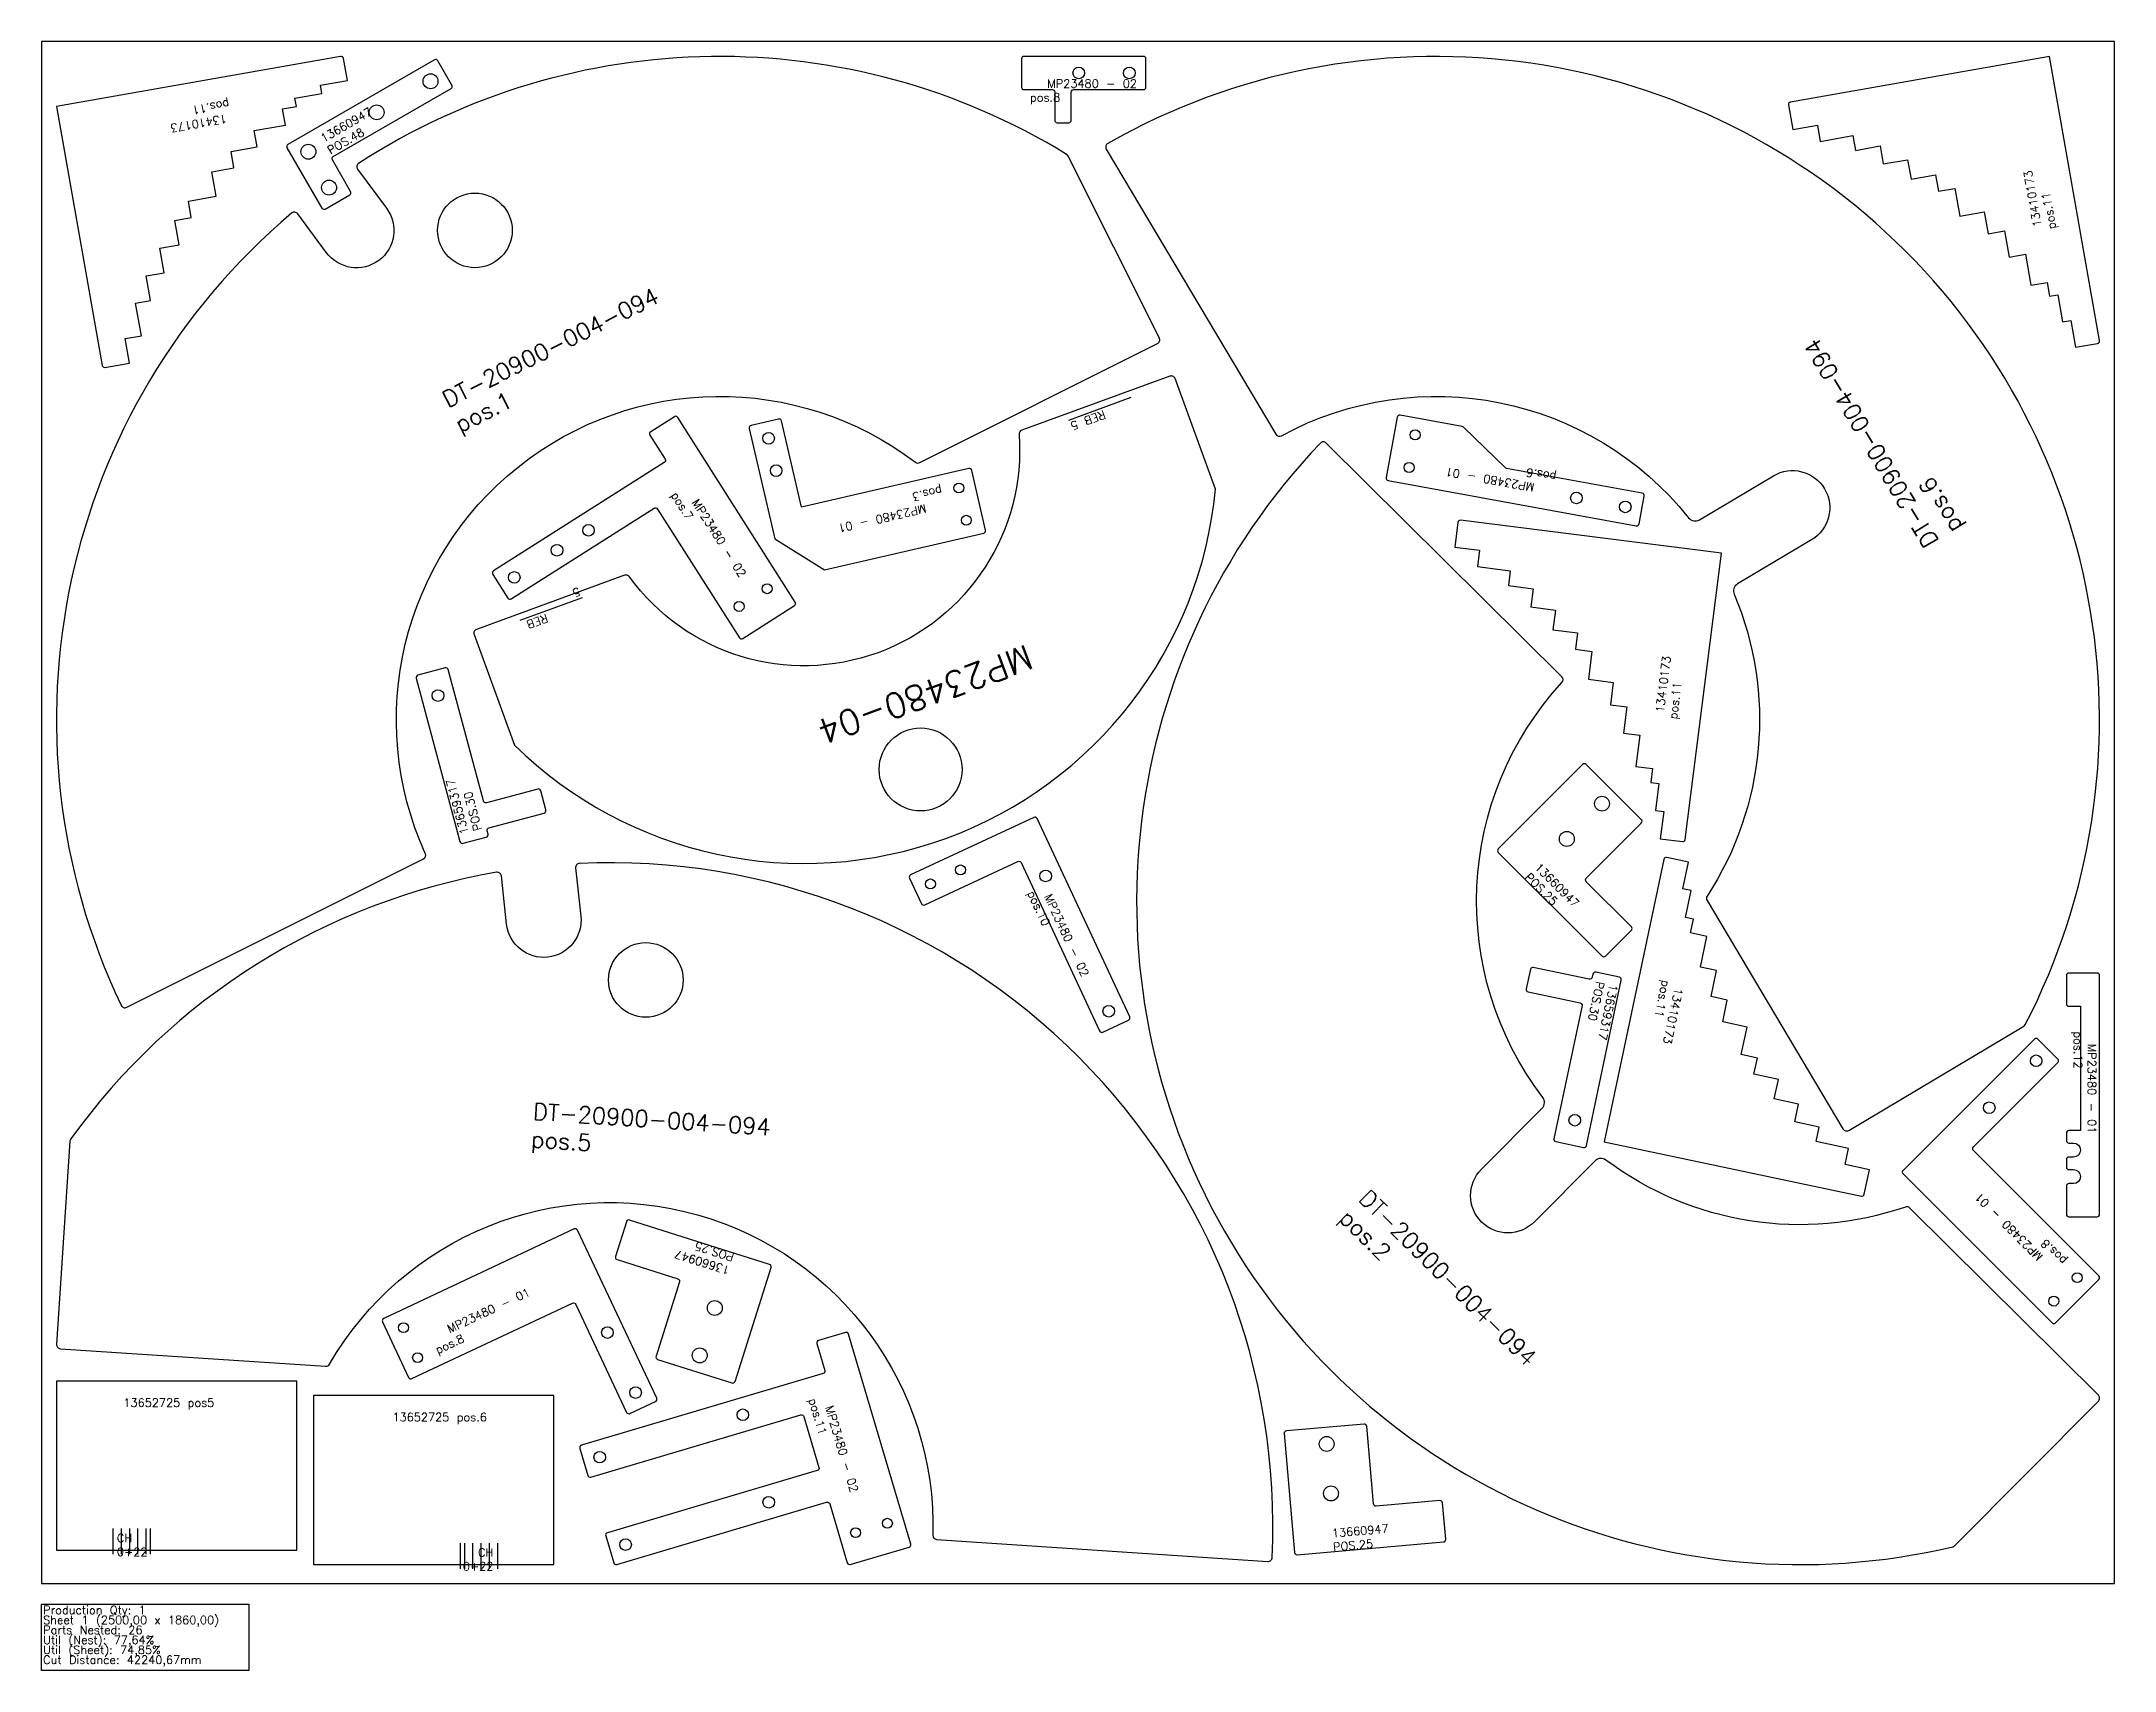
# Model space of a CAD drawing. Header units: millimetres. Extents: x 0 to 2500, y -105 to 1860.
import ezdxf

# ---------------------------------------------------------------- set-up
doc = ezdxf.new("R2010")
doc.units = ezdxf.units.MM
for name, color, linetype in [('13410173', 7, 'Continuous'), ('13660947v0', 7, 'Continuous'), ('Chanfro', 7, 'Continuous'), ('DT-20900-004-094', 7, 'Continuous'), ('MP23480 - 01', 7, 'Continuous'), ('MP23480 - 02', 7, 'Continuous'), ('MP23480-04', 7, 'Continuous'), ('Rebaixo', 7, 'Continuous'), ('sheet', 24, 'Continuous'), ('Stats', 7, 'Continuous'), ('Texto', 7, 'Continuous')]:
    doc.layers.add(name, color=color, linetype=linetype)
doc.styles.get("Standard").update_dxf_attribs({"font": 'txt.shx'})

msp = doc.modelspace()

# ---------------------------------------------------------------- linework, layer by layer
at = {"color": 2}
for points in [[(96.1, 697.4, 0.419751), (102.8, 695), (460.6, 874.1, 0.403132), (462.9, 880.7, -0.778662), (1053.9, 1352.5, 0.285813), (1059.2, 1352), (1345.9, 1495.5, 0.414214), (1348.1, 1502.2), (1238.2, 1721.8, 0.140055), (1236.3, 1723.8, 0.289124), (382.5, 1712.9, 0.432769), (381.3, 1705.8), (416.1, 1658.8, -0.999999), (343.8, 1605.2), (309, 1652.1, 0.432769), (301.7, 1652.9, 0.340978)], [(608.3, 933), (602.1, 956.2, 0.414214), (598.5, 958.3), (536.6, 941.7, -0.414214), (533, 943.9), (490.5, 1102.3, 0.414214), (486.8, 1104.4), (454, 1095.6, 0.414214), (451.9, 1091.9), (504.7, 894.9, 0.414214), (508.4, 892.8), (536.4, 900.3, 0.414214), (538.5, 903.9), (537.5, 907.8, -0.414214), (539.6, 911.5), (606.2, 929.3, 0.414214)], [(1795.5, 740.8), (1790.6, 717.3, 0.414214), (1792.9, 713.7), (1855.5, 700.5, -0.414214), (1857.8, 697), (1824, 536.5, 0.414214), (1826.3, 533), (1859.6, 525.9, 0.414214), (1863.1, 528.2), (1905.2, 727.9, 0.414214), (1902.9, 731.4), (1874.6, 737.4, 0.414214), (1871, 735.1), (1870.2, 731.2, -0.414214), (1866.6, 728.9), (1799.1, 743.1, 0.414214)]]:
    msp.add_lwpolyline(points, format="xyb", close=True, dxfattribs=at)
for points in [[(18, 40.2), (308, 40.2), (308, 244.2), (18, 244.2)], [(618, 22.8), (618, 226.8), (328, 226.8), (328, 22.8)]]:
    msp.add_lwpolyline(points, close=True, dxfattribs=at)
for centre, radius in [((522.7, 1632.1), 45), ((478.2, 1071), 7), ((1849.1, 558.8), 7)]:
    msp.add_circle(centre, radius, dxfattribs=at)
at = {"layer": '13410173', "color": 2}
for points in [[(18, 1781.5), (73.1, 1469.3, 0.414214), (76.5, 1466.9), (106.1, 1472.1), (100.9, 1501.6), (120.6, 1505.1), (113.6, 1544.5), (131.4, 1547.6), (126.1, 1577.2), (147.8, 1581), (142.6, 1610.5), (166.2, 1614.7), (161, 1644.2), (180.7, 1647.7), (177.2, 1667.4), (210.7, 1673.3), (205.5, 1702.8), (232.1, 1707.5), (228.6, 1727.2), (260.2, 1732.8), (256.7, 1752.5), (294.1, 1759.1), (290.6, 1778.8), (307.4, 1781.7), (305.6, 1791.6), (338.1, 1797.3), (336.4, 1807.2), (368.9, 1812.9), (364.2, 1839.5, 0.414214), (360.7, 1841.9)], [(2421.5, 1842), (2109.3, 1786.9, 0.414214), (2106.9, 1783.5), (2112.1, 1753.9), (2141.6, 1759.1), (2145.1, 1739.4), (2184.5, 1746.4), (2187.6, 1728.6), (2217.2, 1733.9), (2221, 1712.2), (2250.5, 1717.4), (2254.7, 1693.8), (2284.2, 1699), (2287.7, 1679.3), (2307.4, 1682.8), (2313.3, 1649.3), (2342.8, 1654.5), (2347.5, 1627.9), (2367.2, 1631.4), (2372.8, 1599.8), (2392.5, 1603.3), (2399.1, 1565.9), (2418.8, 1569.4), (2421.7, 1552.6), (2431.6, 1554.4), (2437.3, 1521.9), (2447.2, 1523.6), (2452.9, 1491.1), (2479.5, 1495.8, 0.414214), (2481.9, 1499.3)], [(2025.9, 1242.7), (1711.4, 1282.4, 0.414214), (1708.1, 1279.8), (1704.3, 1250.1), (1734.1, 1246.3), (1731.6, 1226.5), (1771.2, 1221.5), (1769, 1203.6), (1798.8, 1199.8), (1796, 1178), (1825.8, 1174.2), (1822.7, 1150.4), (1852.5, 1146.7), (1850, 1126.8), (1869.8, 1124.3), (1865.6, 1090.6), (1895.3, 1086.8), (1892, 1060), (1911.8, 1057.5), (1907.8, 1025.8), (1927.6, 1023.3), (1922.9, 985.6), (1942.7, 983.1), (1940.6, 966.2), (1950.5, 964.9), (1946.3, 932.2), (1956.3, 931), (1952.1, 898.2), (1978.9, 894.8, 0.414214), (1982.3, 897.4)], [(1884.5, 532.8), (2194.7, 467.3, 0.414214), (2198.2, 469.6), (2204.4, 499), (2175.1, 505.2), (2179.2, 524.7), (2140.1, 533), (2143.8, 550.6), (2114.4, 556.8), (2119, 578.3), (2089.6, 584.5), (2094.6, 608), (2065.2, 614.2), (2069.4, 633.8), (2049.8, 637.9), (2056.8, 671.2), (2027.5, 677.4), (2033, 703.8), (2013.5, 707.9), (2020.1, 739.2), (2000.5, 743.4), (2008.3, 780.5), (1988.8, 784.7), (1992.3, 801.3), (1982.5, 803.4), (1989.3, 835.7), (1979.5, 837.7), (1986.3, 870), (1959.9, 875.6, 0.414214), (1956.4, 873.3)]]:
    msp.add_lwpolyline(points, format="xyb", close=True, dxfattribs=at)
at = {"layer": '13660947v0', "color": 2}
for points in [[(296.1, 1731.7), (338.1, 1659, 0.414214), (342.2, 1657.9), (371.7, 1674.9, 0.414214), (372.8, 1679), (350.8, 1717.1, -0.414214), (351.9, 1721.2), (493.9, 1803.2, 0.414214), (495, 1807.3), (478, 1836.7, 0.414214), (473.9, 1837.8), (297.2, 1735.8, 0.414214)], [(1917.4, 792.2), (1862.9, 846.5, -0.414214), (1862.9, 850.8), (1929.3, 917.3, 0.414214), (1929.3, 921.6), (1862.7, 988, 0.414214), (1858.5, 988), (1756.8, 886, 0.414214), (1756.8, 881.8), (1882.1, 756.8, 0.414214), (1886.3, 756.8), (1917.4, 787.9, 0.414214)], [(694.1, 390.7), (767.5, 367.4, -0.414214), (769.5, 363.7), (741.1, 274.1, 0.414214), (743, 270.3), (832.6, 241.9, 0.414214), (836.4, 243.8), (879.9, 381.1, 0.414214), (878, 384.8), (709.3, 438.4, 0.414214), (705.5, 436.4), (692.2, 394.5, 0.414214)], [(1686.3, 100), (1609.6, 93.2, -0.414214), (1606.4, 96), (1598.2, 189.6, 0.414214), (1594.9, 192.3), (1501.3, 184.1, 0.414214), (1498.6, 180.9), (1511.1, 37.4, 0.414214), (1514.4, 34.7), (1690.7, 50.1, 0.414214), (1693.4, 53.4), (1689.6, 97.2, 0.414214)]]:
    msp.add_lwpolyline(points, format="xyb", close=True, dxfattribs=at)
for centre in [(469.2, 1812), (404.2, 1774.5), (321.9, 1727), (346.9, 1683.7), (1881.9, 940.6), (1839.5, 898.1), (812, 332.3), (793.9, 275.1), (1549.9, 168.3), (1555.1, 108.6)]:
    msp.add_circle(centre, 9, dxfattribs=at)
at = {"layer": 'Chanfro', "color": 2}
for p, q in [((86, 66.2), (86, 35.2)), ((96, 66.2), (96, 35.2)), ((106, 66.2), (106, 35.2)), ((116, 66.2), (116, 35.2)), ((126, 66.2), (126, 35.2)), ((131, 66.2), (131, 35.2)), ((505, 48.8), (505, 17.8)), ((510, 48.8), (510, 17.8)), ((520, 48.8), (520, 17.8)), ((530, 48.8), (530, 17.8)), ((540, 48.8), (540, 17.8)), ((550, 48.8), (550, 17.8))]:
    msp.add_line(p, q, dxfattribs=at)
at = {"layer": 'DT-20900-004-094', "color": 2}
for points in [[(1495.3, 1384.4, -0.363577), (1986.4, 1285.4, 0.374366), (1999.4, 1283.1), (2088.6, 1336.1, -0.999986), (2134.6, 1258.8), (2045.4, 1205.7, 0.374366), (2041.3, 1193.2, -0.248861), (2008.7, 829.1, 0.285812), (2008.6, 823.8), (2172.5, 548.3, 0.414214), (2179.4, 546.6), (2390.5, 672.1, 0.140055), (2392.3, 674.1, 0.746926), (1285.9, 1737, 0.419751), (1284.1, 1730.1), (1488.7, 1386.2, 0.403132)], [(2247.8, 454.1, -0.248861), (1886.6, 510.8, 0.374366), (1873.5, 509.9), (1800.4, 436.2, -0.99999), (1736.5, 499.6), (1809.7, 573.3, 0.374366), (1810.5, 586.4, -0.363577), (1833.6, 1086.8, 0.403132), (1833.4, 1093.7), (1549.4, 1375.6, 0.419751), (1542.3, 1375.5, 0.746926), (2305.1, 44.4, 0.140055), (2307.5, 45.7), (2480.5, 220.1, 0.414214), (2480.5, 227.1), (2253, 452.9, 0.285812)], [(1079.5, 53.2), (1478.8, 26.7, 0.419751), (1484.1, 31.4, 0.441642), (648.9, 868.6, 0.432769), (644.2, 863.1), (650.5, 805, -0.999995), (561, 795.3), (554.7, 853.4, 0.432769), (548.9, 857.8, 0.19666), (35.3, 536.2, 0.140055), (34.4, 533.6), (18.1, 288.6, 0.414214), (22.8, 283.2), (342.6, 262, 0.285812), (347.3, 264.4, -0.778662), (1074.9, 58.4, 0.403132)]]:
    msp.add_lwpolyline(points, format="xyb", close=True, dxfattribs=at)
msp.add_circle((728.8, 728), 45, dxfattribs=at)
at = {"layer": 'MP23480 - 01', "color": 2}
for points in [[(916.6, 1298.2), (892.5, 1402.3, 0.414214), (888.9, 1404.6), (855.8, 1396.9, 0.414214), (853.5, 1393.3), (884.4, 1259.9), (944.3, 1222.5), (1136.3, 1266.9, 0.414214), (1138.5, 1270.5), (1121.9, 1342.6, 0.414214), (1118.3, 1344.8)], [(1765.4, 1345.8), (1714.9, 1394.7, 0.148069), (1713.3, 1395.5), (1638.5, 1409.1, 0.414214), (1635, 1406.7), (1621.7, 1333.9, 0.414214), (1624.1, 1330.4), (1923.2, 1275.9, 0.414214), (1926.7, 1278.3), (1932.8, 1311.7, 0.414214), (1930.3, 1315.2), (1766.9, 1345, -0.148069)], [(2445, 696.3), (2459, 696.3), (2459, 546.3), (2445, 546.3, 0.414214), (2442, 543.3), (2442, 534.3, 0.414214), (2445, 531.3), (2450.5, 531.3, -0.999925), (2450.5, 514.3), (2445, 514.3, 0.414214), (2442, 511.3), (2442, 502.3, 0.414214), (2445, 499.3), (2450.5, 499.3, -0.999925), (2450.5, 482.3), (2445, 482.3, 0.414214), (2442, 479.3), (2442, 445.3, 0.414214), (2445, 442.3), (2479, 442.3, 0.414214), (2482, 445.3), (2482, 733.3, 0.414214), (2479, 736.3), (2445, 736.3, 0.414214), (2442, 733.3), (2442, 699.3, 0.414214)], [(2329.8, 526.5), (2431.6, 628.4, 0.414214), (2431.6, 632.6), (2407.6, 656.6, 0.414214), (2403.3, 656.6), (2244.9, 498.3, 0.414214), (2244.9, 494), (2424.6, 314.4, 0.414214), (2428.8, 314.4), (2481.1, 366.7, 0.414214), (2481.1, 371), (2329.8, 522.3, -0.414214)], [(644.4, 336.7), (705.7, 206.4, 0.414214), (709.7, 205), (740.4, 219.4, 0.414214), (741.9, 223.4), (646.5, 426.1, 0.414214), (642.5, 427.6), (412.7, 319.5, 0.414214), (411.3, 315.5), (442.7, 248.5, 0.414214), (446.7, 247.1), (640.4, 338.2, -0.414214)]]:
    msp.add_lwpolyline(points, format="xyb", close=True, dxfattribs=at)
for centre, radius in [((876.9, 1381.3), 7.02), ((1656.5, 1385.5), 6), ((1649.3, 1346.1), 6), ((886, 1342.3), 7.02), ((1106.3, 1321.4), 5.97), ((1851, 1309.4), 7), ((1910, 1298.6), 7), ((1115.3, 1282.5), 5.97), ((2405.5, 630.5), 7), ((2348.9, 573.9), 7), ((2455, 368.9), 6), ((2426.7, 340.6), 6), ((436.6, 308.6), 6), ((682.5, 302.7), 7), ((453.6, 272.4), 6), ((716.5, 230.3), 7)]:
    msp.add_circle(centre, radius, dxfattribs=at)
at = {"layer": 'MP23480 - 02', "color": 2}
for points in [[(1331.9, 1805), (1331.9, 1839, 0.414214), (1328.9, 1842), (1184.9, 1842, 0.414214), (1181.9, 1839), (1181.9, 1805, 0.414214), (1184.9, 1802), (1218.9, 1802, -0.414214), (1221.9, 1799), (1221.9, 1765, 0.414214), (1224.9, 1762), (1238.9, 1762, 0.414214), (1241.9, 1765), (1241.9, 1799, -0.414214), (1244.9, 1802), (1328.9, 1802, 0.414214)], [(566.6, 1187.6), (738.8, 1297, -0.414213), (742.9, 1296), (841.6, 1140.7, 0.414214), (845.7, 1139.8), (908.2, 1179.5, 0.414214), (909.1, 1183.6), (767.6, 1406.5, 0.414214), (763.4, 1407.4), (734.7, 1389.2, 0.414214), (733.8, 1385), (752, 1356.3, -0.414214), (751.1, 1352.2), (545.1, 1221.3, 0.414214), (544.2, 1217.2), (562.5, 1188.5, 0.414214)], [(1280.1, 665), (1310.9, 679.4, 0.414214), (1312.4, 683.4), (1200.8, 922.6, 0.414214), (1196.8, 924.1), (1048.2, 854.8, 0.414214), (1046.7, 850.8), (1061.1, 820, 0.414214), (1065.1, 818.5), (1177.5, 870.9, -0.414214), (1181.5, 869.5), (1276.1, 666.5, 0.414214)], [(649.2, 163), (658.8, 130.4, 0.414214), (662.6, 128.4), (915.7, 203.4, -0.414214), (919.4, 201.3), (937.6, 140, -0.414214), (935.6, 136.2), (682.5, 61.2, 0.414214), (680.4, 57.5), (690.1, 24.9, 0.414214), (693.8, 22.9), (946.9, 97.9, -0.414214), (950.7, 95.9), (971.7, 24.9, 0.414214), (975.4, 22.9), (1046.4, 43.9, 0.414214), (1048.4, 47.6), (973.4, 300.8, 0.414214), (969.7, 302.8), (937.1, 293.1, 0.414214), (935, 289.4), (944.7, 256.8, -0.414214), (942.7, 253.1), (651.2, 166.7, 0.414214)]]:
    msp.add_lwpolyline(points, format="xyb", close=True, dxfattribs=at)
for centre, radius in [((1250.9, 1822), 7), ((1311.9, 1822), 7), ((659.7, 1270.4), 7), ((621.7, 1246.3), 7), ((570.2, 1213.6), 7), ((875.1, 1199.9), 6), ((841.3, 1178.5), 6), ((1108.3, 860.7), 6), ((1211, 853.4), 7), ((1072.1, 843.8), 6), ((1287.1, 690.3), 7), ((845.8, 203.5), 7), ((673.2, 152.4), 7), ((877, 98), 7), ((1020.1, 72.6), 6), ((704.4, 46.9), 7), ((981.8, 61.3), 6)]:
    msp.add_circle(centre, radius, dxfattribs=at)
at = {"layer": 'MP23480-04', "color": 2}
msp.add_lwpolyline([(1415.8, 1319.9), (1367.1, 1453.3, 0.414214), (1360.7, 1456.2), (1182.1, 1391, 0.335189), (1178.9, 1386, -0.755229), (709.1, 1214.3, 0.335189), (703.3, 1216.1), (524.7, 1150.9, 0.414214), (521.8, 1144.5), (570.5, 1011.1, 0.631153)], format="xyb", close=True, dxfattribs=at)
msp.add_circle((1060.2, 981.9), 50, dxfattribs=at)
at = {"layer": 'Rebaixo', "color": 2}
for p, q in [((1238.9, 1403.3), (1314, 1430.8)), ((652, 1189), (576.9, 1161.5))]:
    msp.add_line(p, q, dxfattribs=at)
at = {"layer": 'sheet', "color": 7}
msp.add_lwpolyline([(0, 0), (2500, 0), (2500, 1860), (0, 1860)], close=True, dxfattribs=at)
at = {"layer": 'Stats', "color": 151}
msp.add_lwpolyline([(0, -25), (250, -25), (250, -105), (0, -105), (0, -25)], close=True, dxfattribs=at)

# ---------------------------------------------------------------- texts
at = {"layer": 'Chanfro', "color": 2, "char_height": 10, "width": 32.324}
for s, insert, attachment_point in [('{\\W1.79937; }CH \\P{\\W0.280038; }0+22', (91, 59.8), 1), ('CH 0+22', (545, 42.4), 3)]:
    msp.add_mtext(s, dxfattribs=dict(at, insert=insert, attachment_point=attachment_point))
at = {"layer": 'Rebaixo', "color": 2, "char_height": 10, "width": 80, "rotation": 200.0661}
for s, insert, attachment_point in [('REB 5', (1243.4, 1391), 3), ('{\\W5.318101; }REB 5', (656.5, 1176.6), 1)]:
    msp.add_mtext(s, dxfattribs=dict(at, insert=insert, attachment_point=attachment_point))
at = {"layer": 'Stats', "color": 60}
for s, p in [('Sheet 1 (2500,00 x 1860,00)', (2, -49)), ('Production Qty: 1', (2, -37)), ('Parts Nested: 26', (2, -61)), ('Util (Nest): 77,64%', (2, -73)), ('Util (Sheet): 74,85%', (2, -85)), ('Cut Distance: 42240,67mm', (2, -97))]:
    msp.add_text(s, height=10, dxfattribs=at).set_placement(p)
at = {"layer": 'Texto', "color": 2, "char_height": 10}
for s, insert, width, attachment_point in [('{\\W2.333943; }MP23480 - 02 pos.8', (1192.1, 1814.2), 142.278, 1), ('13652725 pos5', (98.8, 223.1), 122.875, 1), ('13652725 pos.6', (537.2, 205.7), 122.875, 3)]:
    msp.add_mtext(s, dxfattribs=dict(at, insert=insert, width=width, attachment_point=attachment_point))
at = {"layer": 'Texto', "color": 2, "attachment_point": 1}
for s, insert, char_height, width, rotation in [('{\\W0.66804; }13410173 pos.11', (230.2, 1763.2), 10, 109.081, 190), ('13660947 \\PPOS.48', (335.2, 1746.5), 10, 116.776, 30), ('{\\W0.66804; }13410173 pos.11', (2403.2, 1629.8), 10, 109.081, 100), ('DT-20900-004-094\\Ppos.1', (481.1, 1435.5), 20, 141.222, 26.5899), ('DT-20900-004-094\\Ppos.6', (2271.3, 1246.9), 20, 141.222, 120.7459), ('{\\W2.658807; }MP23480 - 01 pos.3', (1090.9, 1297.4), 10, 144.78, 193.0152), ('{\\W2.659686; }MP23480 - 01 pos.6', (1822.5, 1312.6), 10, 144.78, 169.6659), ('{\\W2.336579; }MP23480 - 02 pos.7', (781.2, 1327), 10, 142.278, 302.4266), ('{\\W4.419015; }MP23480-04', (1198.3, 1104.9), 30, 337.753, 200.0661), ('{\\W0.66804; }13410173 pos.11', (1945.7, 1045.4), 10, 109.081, 82.794), ('13659317\\PPOS.30', (505.5, 902.4), 10, 171.219, 105), ('13660947 POS.25', (1806.9, 870), 10, 116.776, 315.0604), ('{\\W1.340094; }MP23480 - 02 pos.10', (1212.9, 844), 10, 142.278, 295), ('13659317\\PPOS.30', (1901.1, 721.6), 10, 171.219, 258.0831), ('{\\W0.66804; }13410173 pos.11', (1980.7, 722.8), 10, 109.081, 258.0831), ('{\\W1.67111; }MP23480 - 01 pos.12', (2477.7, 666), 10, 144.78, 270), ('DT-20900-004-094\\Ppos.5', (593.5, 579.5), 20, 141.222, 356.1954), ('DT-20900-004-094\\Ppos.2', (1601.2, 476.9), 20, 141.222, 315.223), ('{\\W2.656171; }MP23480 - 01 pos.8', (2424, 371.5), 10, 144.78, 135), ('13660947 POS.25', (828, 372.3), 10, 116.776, 162.3987), ('{\\W2.656171; }MP23480 - 01 pos.8', (466.6, 300.7), 10, 144.78, 25.1843), ('{\\W1.584383; }MP23480 - 02 pos.11', (950.6, 229.3), 10, 142.278, 286.5044), ('13660947 POS.25', (1555.7, 65.5), 10, 116.776, 5)]:
    msp.add_mtext(s, dxfattribs=dict(at, insert=insert, char_height=char_height, width=width, rotation=rotation))

doc.saveas('drawing.dxf')
